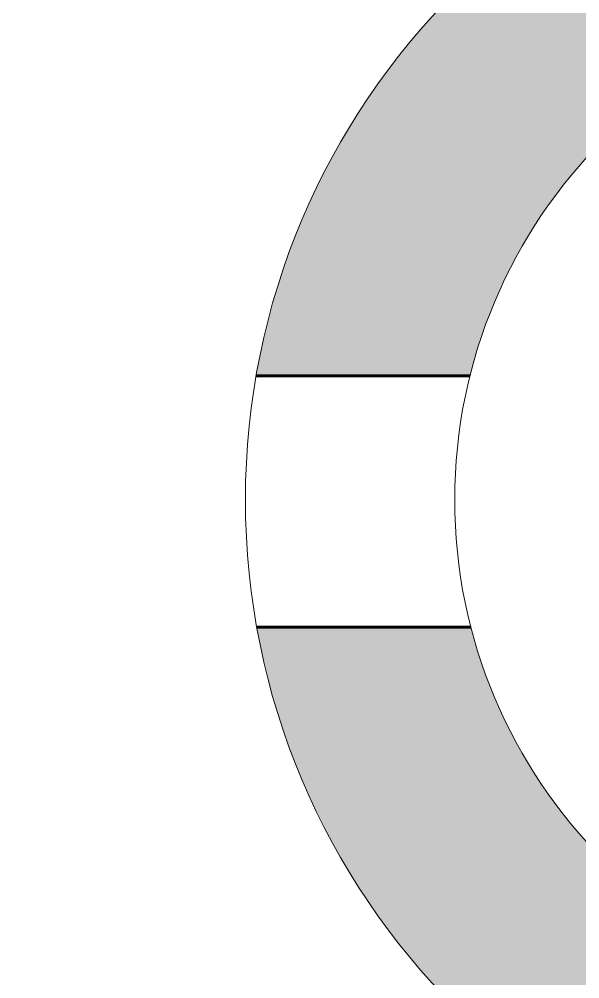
# Model space of a CAD drawing. Header units: millimetres. Extents: x 1.5 to 37.9, y -0.3 to 12.6.
# Drawn here: x 5.5909 to 5.6802, y 2.771 to 2.9237 of the extents above; entities that cross this region are included whole.
import ezdxf

# ---------------------------------------------------------------- set-up
doc = ezdxf.new("R2010")
doc.units = ezdxf.units.MM
doc.linetypes.add('ACAD_ISO02W100', pattern=[15, 12, -3])
for name, color, linetype, lineweight in [('0.2', 6, 'Continuous', 15), ('0.3', 4, 'Continuous', 20), ('0.6', 1, 'Continuous', 60)]:
    doc.layers.add(name, color=color, linetype=linetype, lineweight=lineweight)

msp = doc.modelspace()

# ---------------------------------------------------------------- hatches: boundary and pattern name
at = {"layer": '0.6'}
h = msp.add_hatch(color=256, dxfattribs=at)
h.dxf.hatch_style = 1
h.paths.add_polyline_path([(5.721315849492544, 2.959849289793217, 0.08442303792866253), (5.685209697194823, 2.946906820422959), (5.683042577773845, 2.945655709138291, 0.2192200407517926), (5.628633139869004, 2.866917814162858), (5.662684311499147, 2.866917814162858, -0.2756914975755024), (5.721315849492543, 2.925775059092724)])
h.paths.add_polyline_path([(5.761315849492543, 2.959849289793217), (5.761315849492543, 2.925775059092724, -0.2756914975754993), (5.819947387485938, 2.866917814162858), (5.853998559116079, 2.866917814162858, 0.3153711810678587)])
h.paths.add_polyline_path([(5.853891314861775, 2.826917814162858), (5.819793624194705, 2.826917814162858, -0.27362447308956), (5.761315849492541, 2.768664510358074), (5.761315849492543, 2.734590279657582, 0.3138979233342074)])
h.paths.add_polyline_path([(5.66283807479038, 2.826917814162857), (5.62874038412331, 2.826917814162858, 0.1943121291490922), (5.674414384069157, 2.754431858053741), (5.694412291748489, 2.742886368780306, 0.06176384120838333), (5.721315849492543, 2.734590279657582), (5.721315849492543, 2.768664510358074, -0.273624473089554)])

# ---------------------------------------------------------------- linework, layer by layer
at = {"layer": '0.2', "linetype": 'ACAD_ISO02W100', "ltscale": 0.02, "extrusion": (0.2062098292658161, -0.0001875960014758871, 0.9785077777523812)}
msp.add_lwpolyline([(2.874988109267447, -5.0932633918761), (2.874988109267446, -2.911610894989722)], dxfattribs=at)
at = {"layer": '0.2', "linetype": 'ACAD_ISO02W100', "ltscale": 0.02, "extrusion": (0.2064115218229133, -0.000186955698301447, 0.9784652516601271)}
msp.add_lwpolyline([(2.853628366763075, -2.898402422973446), (2.853628366763075, -5.090450104240917)], dxfattribs=at)
at = {"layer": '0.2', "linetype": 'ACAD_ISO02W100', "ltscale": 0.02, "extrusion": (0.2062098292658159, -0.0001875960014759426, 0.9785077777523812)}
msp.add_lwpolyline([(2.832070862323188, -2.911868049005825), (2.832070862323187, -5.092891186501418)], dxfattribs=at)
at = {"layer": '0.3'}
for radius in [0.1143914569005112, 0.08106128009676201]:
    msp.add_circle((5.741315849492542, 2.847219784725399, 1.178272972152768), radius, dxfattribs=at)
at = {"layer": '0.6'}
for p, q in [((5.628633139869004, 2.866917814162858, 1.999766143864101), (5.662684311499147, 2.866917814162858, 1.999766143864101)), ((5.62874038412331, 2.826917814162858, 1.999766143864101), (5.66283807479038, 2.826917814162857, 1.999766143864101))]:
    msp.add_line(p, q, dxfattribs=at)

doc.saveas('drawing.dxf')
